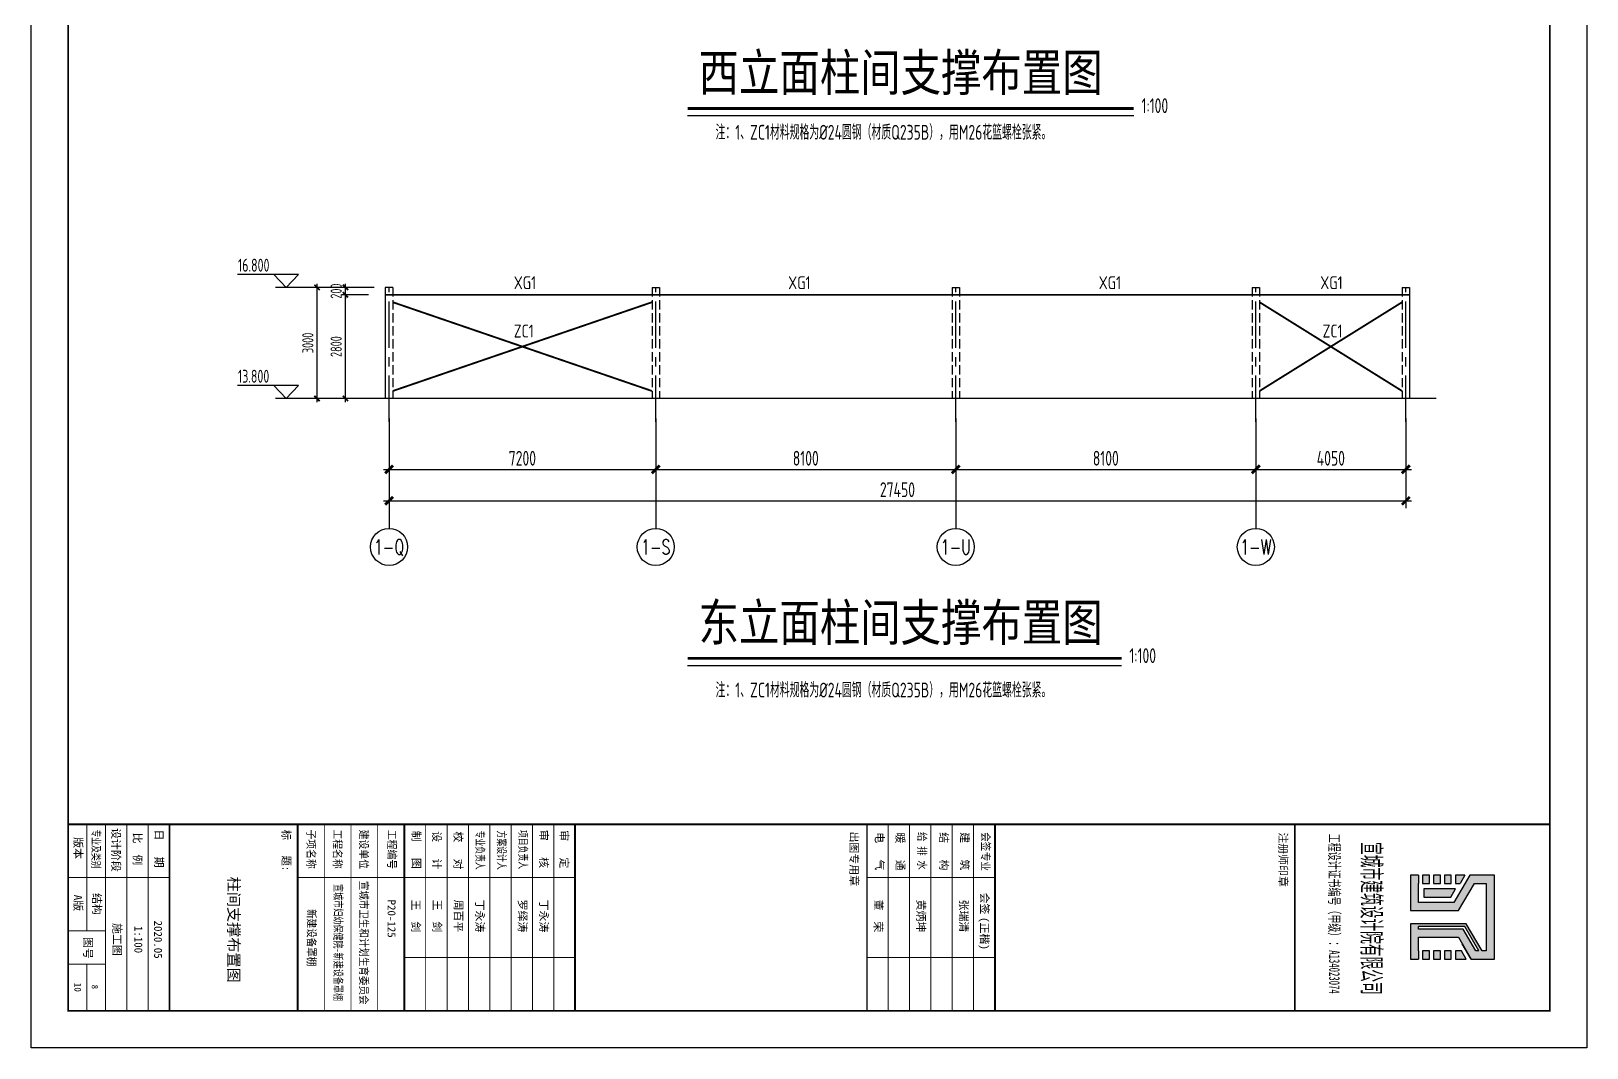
# Model space of a CAD drawing. Extents: x -321761 to 1215725, y 241863 to 438812.
# Drawn here: x 1079725 to 1121725, y 241863 to 269330 of the extents above; entities that cross this region are included whole.
import ezdxf
from ezdxf.enums import TextEntityAlignment as Align

# ---------------------------------------------------------------- set-up
doc = ezdxf.new("R2010")
doc.units = 0
doc.header["$LTSCALE"] = 1000
doc.linetypes.add('CENTER', pattern=[2, 1.25, -0.25, 0.25, -0.25])
doc.linetypes.add('DASH', pattern=[0.35, 0.25, -0.1])
doc.layers.get('0').update_dxf_attribs({"linetype": 'CONTINUOUS'})
doc.layers.get('Defpoints').update_dxf_attribs({"linetype": 'CONTINUOUS'})
for name, color, linetype in [('AXIS', 253, 'CENTER'), ('AXIS_NUM', 7, 'CONTINUOUS'), ('BORDER', 7, 'CONTINUOUS'), ('BZ_标准图框', 7, 'CONTINUOUS'), ('DIM', 3, 'CONTINUOUS'), ('DIM_SYMB', 3, 'CONTINUOUS'), ('PUB_TEXT', 7, 'CONTINUOUS'), ('TK(图框线)', 45, 'CONTINUOUS'), ('屋面支撑', 1, 'CONTINUOUS'), ('柱子', 3, 'CONTINUOUS'), ('系杆', 7, 'CONTINUOUS')]:
    doc.layers.add(name, color=color, linetype=linetype)
doc.styles.add('-宋体', font='')
doc.styles.add('HT', font='simhei.ttf')
doc.styles.add('TESSDREN', font='tssdeng.shx', dxfattribs={"width": 0.7, "height": 300, "bigfont": 'tssdchn.shx'})
doc.styles.add('TSSD_Axis', font='Complex.shx', dxfattribs={"width": 0.7, "bigfont": 'hztxt.shx'})
doc.styles.add('TSSD_Dimension', font='Tssdeng.shx', dxfattribs={"width": 0.7, "bigfont": 'hztxt.shx'})
doc.styles.add('TSSD_Rein', font='Tssdeng.shx', dxfattribs={"width": 0.7, "bigfont": 'hztxt.shx'})
doc.styles.add('宋体', font='宋体', dxfattribs={"height": 3})
doc.styles.get('-宋体').set_extended_font_data('SimSun')
doc.dimstyles.new('TSSD_100_100$0', dxfattribs={"dimtxt": 300, "dimasz": 100, "dimexe": 100, "dimexo": 300, "dimgap": 100, "dimtad": 1, "dimdec": 0, "dimzin": 0, "dimdsep": 46, "dimtxsty": 'TSSD_Dimension', "dimblk": 'ARCHTICK', "dimcen": 0, "dimdle": 100, "dimclrd": 3, "dimclre": 3, "dimclrt": 7, "dimazin": 0, "dimtfac": 1, "dimtdec": 0, "dimtix": 1, "dimtmove": 2, "dimatfit": 3, "dimldrblk": 'ARCHTICK', "dimfxl": 1, "dimtolj": 1, "dimtzin": 0, "dimarcsym": 0})

# ---------------------------------------------------------------- blocks, each defined once
blk = doc.blocks.new('23wca1')
h = blk.add_hatch(color=1)
h.paths.add_polyline_path([(1517, 32430), (-752, 32430), (-752, 31764), (-15, 31338), (-15, 30383), (-531, 30383), (-752, 30383), (-752, 30162), (206, 30162), (206, 31466), (-531, 31891), (-531, 32209), (1295, 32209), (1295, 32099), (558, 31673), (558, 30162), (1517, 30162), (1517, 30383), (1295, 30383), (927, 30383), (927, 31460), (1517, 31801)])
h.paths.add_polyline_path([(1295, 31928), (706, 31588), (706, 30383), (632, 30383), (632, 31630), (1295, 32013)], flags=16)
h = blk.add_hatch(color=1)
h.paths.add_polyline_path([(1517, 31673), (1295, 31545), (1295, 31378), (1517, 31378)])
h.paths.add_polyline_path([(1295, 31267), (1295, 31083), (1517, 31083), (1517, 31267)])
h.paths.add_polyline_path([(1295, 30973), (1295, 30788), (1517, 30788), (1517, 30973)])
h.paths.add_polyline_path([(1517, 30493), (1517, 30678), (1295, 30678), (1295, 30493)])
h.paths.add_polyline_path([(-162, 31253), (-384, 31381), (-384, 30530), (-162, 30530)])
h.paths.add_polyline_path([(-752, 31636), (-752, 31378), (-531, 31378), (-531, 31508)])
h.paths.add_polyline_path([(-752, 31267), (-752, 31083), (-531, 31083), (-531, 31267)])
h.paths.add_polyline_path([(-531, 30788), (-531, 30973), (-752, 30973), (-752, 30788)])
h.paths.add_polyline_path([(-531, 30678), (-752, 30678), (-752, 30493), (-531, 30493)])
for points in [[(927, 30383), (927, 31460), (1517, 31801), (1517, 32430), (-752, 32430), (-752, 31764), (-15, 31338), (-15, 30383), (-531, 30383)], [(-752, 30383), (-752, 30162), (206, 30162), (206, 31466), (-531, 31891), (-531, 32209), (1295, 32209), (1295, 32099), (558, 31673), (558, 30162), (1517, 30162), (1517, 30383)], [(1295, 32013), (632, 31630), (632, 30383)], [(1295, 31928), (706, 31588), (706, 30383)], [(1295, 32013), (1295, 31928)], [(-752, 31636), (-752, 31378), (-531, 31378), (-531, 31508)], [(-752, 31636), (-531, 31508)], [(1517, 31801), (1106, 31564)], [(1295, 31545), (1295, 31378), (1517, 31378), (1517, 31673)], [(1517, 31673), (1295, 31545)], [(-752, 30383), (-531, 30383)], [(706, 30383), (632, 30383)], [(1295, 30383), (927, 30383)], [(1295, 30383), (1517, 30383)]]:
    blk.add_lwpolyline(points)
for points in [[(-752, 31267), (-752, 31083), (-531, 31083), (-531, 31267)], [(-162, 31253), (-384, 31381), (-384, 30530), (-162, 30530)], [(1295, 31267), (1295, 31083), (1517, 31083), (1517, 31267)], [(-752, 30973), (-752, 30788), (-531, 30788), (-531, 30973)], [(-752, 30678), (-752, 30493), (-531, 30493), (-531, 30678)], [(1295, 30973), (1295, 30788), (1517, 30788), (1517, 30973)], [(1295, 30678), (1295, 30493), (1517, 30493), (1517, 30678)]]:
    blk.add_lwpolyline(points, close=True)
at = {"layer": 'BZ_标准图框'}
for points, const_width in [([(-2126, -6072), (-2126, 33928)], 50.4), ([(-2126, 27044), (2914, 27044)], 50.4), ([(-2126, 18948), (2914, 18948)], 50.4), ([(-686, 18948), (-686, 15492)], 25.2), ([(1474, 18948), (1474, 15492)], 25.2), ([(2914, 18372), (-2126, 18372)], 25.2), ([(2914, 17796), (-2126, 17796)], 25.2), ([(2914, 17220), (-2126, 17220)], 25.2), ([(2914, 16644), (-2126, 16644)], 25.2), ([(2914, 16068), (-2126, 16068)], 25.2), ([(2914, 15492), (-2126, 15492)], 36), ([(-2126, 7612), (2914, 7612)], 50.4), ([(-686, 124), (-686, 7612)], 25.2), ([(1474, 3003), (1474, 7612)], 25.2), ([(-2126, 7036), (2914, 7036)], 25.2), ([(-2126, 6460), (2914, 6460)], 25.2), ([(-2126, 5884), (2914, 5884)], 25.2), ([(-2126, 5308), (2914, 5308)], 25.2), ([(-2126, 4732), (2914, 4732)], 25.2), ([(-2126, 4156), (2914, 4156)], 25.2), ([(-2126, 3580), (2914, 3580)], 25.2), ([(-2126, 3580), (2914, 3580)], 25.2), ([(-2126, 3004), (2914, 3004)], 50.4), ([(-2126, 2284), (2914, 2284)], 25.2), ([(-2126, 1564), (2914, 1564)], 25.2), ([(-2126, 844), (2914, 844)], 25.2), ([(-2126, 124), (2914, 124)], 50.4), ([(-2126, -3336), (2914, -3336)], 50.4), ([(-686, -5064), (-686, -3336)], 25.2), ([(-2126, -3912), (2914, -3912)], 25.2), ([(-2126, -4488), (2914, -4488)], 25.2), ([(-2126, -5064), (2914, -5064)], 25.2), ([(-2126, -5064), (2914, -5064)], 25.2), ([(-686, -6072), (-686, -5064)], 25.2), ([(754, -6072), (754, -5064)], 25.2), ([(1654, -6072), (1654, -5064)], 25.2), ([(-2126, -5568), (754, -5568)], 25.2), ([(1654, -5568), (2914, -5568)], 25.2)]:
    blk.add_lwpolyline(points, dxfattribs=dict(at, const_width=const_width))
at = {"layer": 'BZ_标准图框', "style": 'HT', "width": 0.5}
blk.add_text('宣城市建筑设计院有限公司', height=504, dxfattribs=at).set_placement((416, 28867), align=Align.CENTER)
at = {"layer": 'BZ_标准图框', "style": 'HT'}
for s, height, width, p in [('工程设计证书编号（甲级）：A134023074', 288, 0.6, (-1869, 27969)), ('会签', 216, 0.85, (-1914, 18591)), ('专业', 216, 0.85, (-1380, 18585)), ('给 排 水', 216, 0.85, (-1918, 16870)), ('项目负责人', 216, 0.7, (-1975, 6100)), ('方案设计人', 216, 0.7, (-1956, 5522)), ('专业负责人', 216, 0.7, (-1957, 4941)), ('工程编号', 216, 0.9, (-1976, 2561)), ('建设单位', 216, 0.9, (-1981, 1802)), ('工程名称', 216, 0.9, (-1986, 1092)), ('子项名称', 216, 0.9, (-1986, 379)), ('标   题:', 216, 0.95, (-1981, -291)), ('专业及类别', 216, 0.7, (-1987, -5426))]:
    blk.add_text(s, height=height, dxfattribs=dict(at, width=width)).set_placement(p)
for s, p in [('注册师印章', (-1907, 26620)), ('会签', (-281, 18563)), ('(正楷)', (382, 18556)), ('建   筑', (-1914, 18024)), ('结   构', (-1911, 17458)), ('暖   通', (-1905, 16282)), ('电   气', (-1912, 15724)), ('出图专用章', (-1931, 15037)), ('审   定', (-1967, 7210)), ('审   核', (-1976, 6659)), ('校   对', (-1934, 4349)), ('设   计', (-1938, 3771)), ('制   图', (-1954, 3218)), ('日   期', (-1984, -3728)), ('比  例', (-1903, -4311)), ('设计阶段', (-2024, -4889)), ('图号', (920, -5644)), ('版本 ', (-1778, -5911))]:
    blk.add_text(s, height=216, dxfattribs=at).set_placement(p)
at = {"layer": 'TK(图框线)', "style": 'HT'}
for s, p in [('张瑞清', (-92, 17997)), ('黄炳坤', (-92, 16845)), ('董  荣', (-92, 15693)), ('丁永涛', (-92, 6661)), ('罗绎涛', (-92, 6085)), ('丁永涛', (-92, 4933)), ('周百平', (-92, 4357)), ('王  剑', (-92, 3781)), ('王  剑', (-92, 3205)), ('P20-125', (-92, 2553)), ('2020.05', (475, -3751)), ('1:100', (619, -4283)), ('施工图', (541, -4857)), ('A版', (-222, -5912))]:
    blk.add_text(s, height=216, dxfattribs=at).set_placement(p)
for s, width, p in [('宣城市卫生和计划生育委员会', 0.85, (-599, 1803)), ('宣城市妇幼保健院-新建设备罩棚', 0.72, (-512, 1110)), ('新建设备罩棚', 0.85, (165, 390))]:
    blk.add_text(s, height=216, dxfattribs=dict(at, width=width)).set_placement(p)
at = {"layer": 'TK(图框线)', "style": '-宋体'}
blk.add_text('10', height=180, dxfattribs=at).set_placement((2278, -5902), align=Align.CENTER)
blk = doc.blocks.new('ts_axno')
at = {"color": 0, "linetype": 'ByBlock', "lineweight": -2}
blk.add_circle((0, 0), 0.5, dxfattribs=at)
at = {"color": 0, "linetype": 'ByBlock', "lineweight": -2, "style": 'TSSD_Axis', "width": 0.7}
blk.add_attdef('A', text='', height=0.6, dxfattribs=at).set_placement((0, 0), align=Align.MIDDLE_CENTER)
blk = doc.blocks.new('_ArchTick')
at = {"color": 0, "linetype": 'ByBlock', "const_width": 0.5}
blk.add_lwpolyline([(-0.71, -0.71), (0.71, 0.71)], dxfattribs=at)
blk = doc.blocks.new('*D632')
at = {"layer": 'Defpoints', "color": 0}
for p in [(1089388, 259263), (1096588, 259263), (1096588, 257491)]:
    blk.add_point(p, dxfattribs=at)
at = {"layer": 'DIM', "color": 3, "lineweight": -2}
for p, q in [((1089388, 258863), (1089388, 257291)), ((1096588, 258863), (1096588, 257291)), ((1089238, 257491), (1096738, 257491))]:
    blk.add_line(p, q, dxfattribs=at)
at = {"layer": 'DIM', "color": 3, "lineweight": -2, "xscale": 150, "yscale": 150, "zscale": 150, "rotation": 180}
blk.add_blockref('_ArchTick', (1089388, 257491), dxfattribs=at)
at = {"layer": 'DIM', "color": 3, "lineweight": -2, "xscale": 150, "yscale": 150, "zscale": 150}
blk.add_blockref('_ArchTick', (1096588, 257491), dxfattribs=at)
at = {"layer": 'DIM', "color": 7, "insert": (1092988, 257791), "char_height": 400, "attachment_point": 5, "style": 'TSSD_Dimension'}
blk.add_mtext('\\A1;7200', dxfattribs=at)
blk = doc.blocks.new('*D633')
at = {"layer": 'Defpoints', "color": 0}
for p in [(1096588, 259263), (1104688, 259263), (1104688, 257491)]:
    blk.add_point(p, dxfattribs=at)
at = {"layer": 'DIM', "color": 3, "lineweight": -2}
for p, q in [((1096588, 258863), (1096588, 257291)), ((1104688, 258863), (1104688, 257291)), ((1096438, 257491), (1104838, 257491))]:
    blk.add_line(p, q, dxfattribs=at)
at = {"layer": 'DIM', "color": 3, "lineweight": -2, "xscale": 150, "yscale": 150, "zscale": 150, "rotation": 180}
blk.add_blockref('_ArchTick', (1096588, 257491), dxfattribs=at)
at = {"layer": 'DIM', "color": 3, "lineweight": -2, "xscale": 150, "yscale": 150, "zscale": 150}
blk.add_blockref('_ArchTick', (1104688, 257491), dxfattribs=at)
at = {"layer": 'DIM', "color": 7, "insert": (1100638, 257791), "char_height": 400, "attachment_point": 5, "style": 'TSSD_Dimension'}
blk.add_mtext('\\A1;8100', dxfattribs=at)
blk = doc.blocks.new('*D634')
at = {"layer": 'Defpoints', "color": 0}
for p in [(1104688, 259263), (1112788, 259263), (1112788, 257491)]:
    blk.add_point(p, dxfattribs=at)
at = {"layer": 'DIM', "color": 3, "lineweight": -2}
for p, q in [((1104688, 258863), (1104688, 257291)), ((1112788, 258863), (1112788, 257291)), ((1104538, 257491), (1112938, 257491))]:
    blk.add_line(p, q, dxfattribs=at)
at = {"layer": 'DIM', "color": 3, "lineweight": -2, "xscale": 150, "yscale": 150, "zscale": 150, "rotation": 180}
blk.add_blockref('_ArchTick', (1104688, 257491), dxfattribs=at)
at = {"layer": 'DIM', "color": 3, "lineweight": -2, "xscale": 150, "yscale": 150, "zscale": 150}
blk.add_blockref('_ArchTick', (1112788, 257491), dxfattribs=at)
at = {"layer": 'DIM', "color": 7, "insert": (1108738, 257791), "char_height": 400, "attachment_point": 5, "style": 'TSSD_Dimension'}
blk.add_mtext('\\A1;8100', dxfattribs=at)
blk = doc.blocks.new('*D635')
at = {"layer": 'Defpoints', "color": 0}
for p in [(1112788, 259263), (1116838, 259263), (1116838, 257491)]:
    blk.add_point(p, dxfattribs=at)
at = {"layer": 'DIM', "color": 3, "lineweight": -2}
for p, q in [((1112788, 258863), (1112788, 257291)), ((1116838, 258863), (1116838, 257291)), ((1112638, 257491), (1116988, 257491))]:
    blk.add_line(p, q, dxfattribs=at)
at = {"layer": 'DIM', "color": 3, "lineweight": -2, "xscale": 150, "yscale": 150, "zscale": 150, "rotation": 180}
blk.add_blockref('_ArchTick', (1112788, 257491), dxfattribs=at)
at = {"layer": 'DIM', "color": 3, "lineweight": -2, "xscale": 150, "yscale": 150, "zscale": 150}
blk.add_blockref('_ArchTick', (1116838, 257491), dxfattribs=at)
at = {"layer": 'DIM', "color": 7, "insert": (1114813, 257791), "char_height": 400, "attachment_point": 5, "style": 'TSSD_Dimension'}
blk.add_mtext('\\A1;4050', dxfattribs=at)
blk = doc.blocks.new('*D636')
at = {"layer": 'Defpoints', "color": 0}
for p in [(1089388, 259115), (1116838, 258963), (1116838, 256642)]:
    blk.add_point(p, dxfattribs=at)
at = {"layer": 'DIM', "color": 3, "lineweight": -2}
for p, q in [((1089388, 258715), (1089388, 256442)), ((1116838, 258563), (1116838, 256442)), ((1089238, 256642), (1116988, 256642))]:
    blk.add_line(p, q, dxfattribs=at)
at = {"layer": 'DIM', "color": 3, "lineweight": -2, "xscale": 150, "yscale": 150, "zscale": 150, "rotation": 180}
blk.add_blockref('_ArchTick', (1089388, 256642), dxfattribs=at)
at = {"layer": 'DIM', "color": 3, "lineweight": -2, "xscale": 150, "yscale": 150, "zscale": 150}
blk.add_blockref('_ArchTick', (1116838, 256642), dxfattribs=at)
at = {"layer": 'DIM', "color": 7, "insert": (1103113, 256942), "char_height": 400, "attachment_point": 5, "style": 'TSSD_Dimension'}
blk.add_mtext('\\A1;27450', dxfattribs=at)
blk = doc.blocks.new('*D637')
at = {"layer": 'Defpoints', "color": 0}
for p in [(1088211, 262207), (1089136, 262207), (1089136, 259407)]:
    blk.add_point(p, dxfattribs=at)
at = {"layer": 'DIM', "color": 3, "lineweight": -2}
for p, q in [((1088836, 262207), (1088111, 262207)), ((1088211, 259307), (1088211, 262307)), ((1088836, 259407), (1088111, 259407))]:
    blk.add_line(p, q, dxfattribs=at)
at = {"layer": 'DIM', "color": 3, "lineweight": -2, "xscale": 100, "yscale": 100, "zscale": 100}
for p, rotation in [((1088211, 262207), 90), ((1088211, 259407), 270)]:
    blk.add_blockref('_ArchTick', p, dxfattribs=dict(at, rotation=rotation))
at = {"layer": 'DIM', "color": 7, "insert": (1087961, 260807), "char_height": 300, "attachment_point": 5, "rotation": 90, "style": 'TSSD_Dimension'}
blk.add_mtext('\\A1;2800', dxfattribs=at)
blk = doc.blocks.new('*D638')
at = {"layer": 'Defpoints', "color": 0}
for p in [(1088211, 262407), (1089136, 262407), (1089136, 262207)]:
    blk.add_point(p, dxfattribs=at)
at = {"layer": 'DIM', "color": 3, "lineweight": -2}
for p, q in [((1088211, 262407), (1088211, 262507)), ((1088836, 262407), (1088111, 262407)), ((1088836, 262207), (1088111, 262207)), ((1088211, 262207), (1088211, 262407)), ((1088211, 262207), (1088211, 262107))]:
    blk.add_line(p, q, dxfattribs=at)
at = {"layer": 'DIM', "color": 3, "lineweight": -2, "xscale": 100, "yscale": 100, "zscale": 100}
for p, rotation in [((1088211, 262407), 270), ((1088211, 262207), 90)]:
    blk.add_blockref('_ArchTick', p, dxfattribs=dict(at, rotation=rotation))
at = {"layer": 'DIM', "color": 7, "insert": (1087961, 262307), "char_height": 300, "attachment_point": 5, "rotation": 90, "style": 'TSSD_Dimension'}
blk.add_mtext('\\A1;200', dxfattribs=at)
blk = doc.blocks.new('*D639')
at = {"layer": 'Defpoints', "color": 0}
for p in [(1087445, 262407), (1089288, 262407), (1089288, 259407)]:
    blk.add_point(p, dxfattribs=at)
at = {"layer": 'DIM', "color": 3, "lineweight": -2}
for p, q in [((1087445, 259307), (1087445, 262507)), ((1088988, 262407), (1087345, 262407)), ((1088988, 259407), (1087345, 259407))]:
    blk.add_line(p, q, dxfattribs=at)
at = {"layer": 'DIM', "color": 3, "lineweight": -2, "xscale": 100, "yscale": 100, "zscale": 100}
for p, rotation in [((1087445, 262407), 90), ((1087445, 259407), 270)]:
    blk.add_blockref('_ArchTick', p, dxfattribs=dict(at, rotation=rotation))
at = {"layer": 'DIM', "color": 7, "insert": (1087195, 260907), "char_height": 300, "attachment_point": 5, "rotation": 90, "style": 'TSSD_Dimension'}
blk.add_mtext('\\A1;3000', dxfattribs=at)

msp = doc.modelspace()

# ---------------------------------------------------------------- linework, layer by layer
for points, const_width in [([(1089287.9, 262207.5), (1116937.9, 262207.5)], 50), ([(1088043.4, 259407.5), (1117656.9, 259407.5)], 40)]:
    msp.add_lwpolyline(points, dxfattribs=dict(const_width=const_width))
at = {"color": 75, "linetype": 'DASH', "const_width": 50}
for points in [[(1089487.9, 259607.5), (1096487.9, 262007.5)], [(1096487.9, 259607.5), (1089487.9, 262007.5)], [(1112887.9, 259607.5), (1116737.9, 262007.5)], [(1116737.9, 259607.5), (1112887.9, 262007.5)]]:
    msp.add_lwpolyline(points, dxfattribs=at)
at = {"layer": 'AXIS'}
for p, q in [((1089387.9, 258774), (1089387.9, 262407.5)), ((1096587.9, 258774), (1096587.9, 262407.5)), ((1104687.9, 258774), (1104687.9, 262407.5)), ((1112787.9, 258774), (1112787.9, 262407.5)), ((1116837.9, 258774), (1116837.9, 262407.5))]:
    msp.add_line(p, q, dxfattribs=at)
at = {"layer": 'AXIS', "color": 3, "linetype": 'ByBlock'}
for p, q in [((1089387.9, 258099.3), (1089387.9, 255894.9)), ((1096587.9, 258099.3), (1096587.9, 255894.9)), ((1104687.9, 258099.3), (1104687.9, 255894.9)), ((1112787.9, 258099.3), (1112787.9, 255894.9))]:
    msp.add_line(p, q, dxfattribs=at)
at = {"layer": 'BORDER'}
msp.add_lwpolyline([(1079725.4, 241862.6), (1079725.4, 301262.6), (1121725.4, 301262.6), (1121725.4, 241862.6)], close=True, dxfattribs=at)
at = {"layer": 'BORDER', "const_width": 50}
msp.add_lwpolyline([(1080725.4, 242862.6), (1080725.4, 298762.6), (1120725.4, 298762.6), (1120725.4, 242862.6)], close=True, dxfattribs=at)
at = {"layer": 'DIM_SYMB', "const_width": 80}
for points in [[(1097445.9, 267242.8), (1109493.3, 267242.8)], [(1097445.9, 252386.5), (1109165.5, 252386.5)]]:
    msp.add_lwpolyline(points, dxfattribs=at)
at = {"layer": 'DIM_SYMB'}
for points in [[(1097445.9, 267047.9), (1109493.3, 267047.9)], [(1097445.9, 252191.6), (1109165.5, 252191.6)]]:
    msp.add_lwpolyline(points, dxfattribs=at)
at = {"layer": '屋面支撑', "color": 3}
for p, q in [((1086945.4, 262756.3), (1085301.4, 262756.3)), ((1086278.3, 262756.3), (1086611.8, 262407.5)), ((1086945.4, 262756.3), (1086611.8, 262407.5)), ((1087385.4, 262407.5), (1086324, 262407.5)), ((1086945.4, 259756.3), (1085301.4, 259756.3)), ((1086278.3, 259756.3), (1086611.8, 259407.5)), ((1086945.4, 259756.3), (1086611.8, 259407.5)), ((1087385.4, 259407.5), (1086324, 259407.5))]:
    msp.add_line(p, q, dxfattribs=at)
at = {"layer": '柱子'}
for p, q in [((1089287.9, 262407.5), (1089287.9, 259407.5)), ((1089487.9, 262407.5), (1089287.9, 262407.5)), ((1096487.9, 262407.5), (1096687.9, 262407.5)), ((1104587.9, 262407.5), (1104787.9, 262407.5)), ((1112687.9, 262407.5), (1112887.9, 262407.5)), ((1116737.9, 262407.5), (1116937.9, 262407.5)), ((1116937.9, 262407.5), (1116937.9, 259407.5))]:
    msp.add_line(p, q, dxfattribs=at)
at = {"layer": '柱子', "linetype": 'DASH'}
for p, q in [((1089487.9, 262407.5), (1089487.9, 259407.5)), ((1096487.9, 262407.5), (1096487.9, 259407.5)), ((1096687.9, 262407.5), (1096687.9, 259407.5)), ((1104587.9, 262407.5), (1104587.9, 259407.5)), ((1104787.9, 262407.5), (1104787.9, 259407.5)), ((1112687.9, 262407.5), (1112687.9, 259407.5)), ((1112887.9, 262407.5), (1112887.9, 259407.5)), ((1116737.9, 262407.5), (1116737.9, 259407.5))]:
    msp.add_line(p, q, dxfattribs=at)

# ---------------------------------------------------------------- block references
at = {"rotation": 270}
msp.add_blockref('23wca1', (1086797.7, 245776.6), dxfattribs=at)
at = {"layer": 'AXIS_NUM'}
ref = msp.add_blockref('ts_axno', (1089387.9, 255394.9), dxfattribs=dict(at, xscale=1000, yscale=1000, zscale=1000))
ref.add_attrib('8', '1-Q', dxfattribs={"height": 400, "style": 'TSSD_Axis', "width": 0.7}).set_placement((1089387.9, 255394.9), align=Align.MIDDLE_CENTER)
ref = msp.add_blockref('ts_axno', (1096587.9, 255394.9), dxfattribs=dict(at, xscale=1000, yscale=1000, zscale=1000))
ref.add_attrib('8', '1-S', dxfattribs={"height": 400, "style": 'TSSD_Axis', "width": 0.7}).set_placement((1096587.9, 255394.9), align=Align.MIDDLE_CENTER)
ref = msp.add_blockref('ts_axno', (1104687.9, 255394.9), dxfattribs=dict(at, xscale=1000, yscale=1000, zscale=1000))
ref.add_attrib('8', '1-U', dxfattribs={"height": 400, "style": 'TSSD_Axis', "width": 0.7}).set_placement((1104687.9, 255394.9), align=Align.MIDDLE_CENTER)
ref = msp.add_blockref('ts_axno', (1112787.9, 255394.9), dxfattribs=dict(at, xscale=1000, yscale=1000, zscale=1000))
ref.add_attrib('8', '1-W', dxfattribs={"height": 400, "style": 'TSSD_Axis', "width": 0.7}).set_placement((1112787.9, 255394.9), align=Align.MIDDLE_CENTER)

# ---------------------------------------------------------------- texts
at = {"layer": 'PUB_TEXT'}
for s, height, style, width, p in [('西立面柱间支撑布置图', 1000, '宋体', 0.8, (1097742.3, 267712.4)), ('1:100', 400, 'TESSDREN', 0.7, (1109701.7, 267115.5)), ('注：1、ZC1材料规格为%%C24圆钢（材质Q235B），用M26花篮螺栓张紧。', 400, 'TESSDREN', 0.7, (1098202.5, 266397.3)), ('东立面柱间支撑布置图', 1000, '宋体', 0.8, (1097742.3, 252856.1)), ('1:100', 400, 'TESSDREN', 0.7, (1109373.9, 252259.2)), ('注：1、ZC1材料规格为%%C24圆钢（材质Q235B），用M26花篮螺栓张紧。', 400, 'TESSDREN', 0.7, (1098202.5, 251329.6))]:
    msp.add_text(s, height=height, dxfattribs=dict(at, style=style, width=width)).set_placement(p)
at = {"layer": 'TK(图框线)', "style": 'HT'}
for s, height, p in [('柱间支撑布置图', 300, (1085047.5, 246487.5)), ('结构', 216, (1081389.9, 246046.2))]:
    msp.add_text(s, height=height, rotation=270, dxfattribs=at).set_placement(p)
at = {"layer": 'TK(图框线)', "style": '-宋体'}
msp.add_text('8', height=172.8, rotation=270, dxfattribs=at).set_placement((1081360.6, 243510.9), align=Align.CENTER)
at = {"layer": '屋面支撑', "color": 0, "style": 'TESSDREN', "width": 0.7}
for s, p in [('16.800', (1085308.2, 262831.3, 708.9)), ('13.800', (1085308.2, 259831.3, 708.9))]:
    msp.add_text(s, height=350, dxfattribs=at).set_placement(p)
at = {"layer": '系杆', "color": 3, "style": 'TSSD_Rein', "width": 0.8}
for p in [(1092755.7, 262358.2), (1100165.7, 262358.2), (1108547.9, 262358.2), (1114529.6, 262358.2)]:
    msp.add_text('XG1', height=350, dxfattribs=at).set_placement(p)
at = {"layer": '系杆', "color": 6, "style": 'TSSD_Rein', "width": 0.8}
for p in [(1092755.7, 261052.6), (1114590.9, 261052.6)]:
    msp.add_text('ZC1', height=350, dxfattribs=at).set_placement(p)

# ---------------------------------------------------------------- dimensions: what is measured, and where the dimension line sits
at = {"layer": 'DIM'}
for base, p1, p2, picture, middle in [((1087444.7, 262407.5), (1089287.9, 259407.5), (1089287.9, 262407.5), '*D639', (1087194.7, 260907.5)), ((1088210.7, 262407.5), (1089135.5, 262207.5), (1089135.5, 262407.5), '*D638', (1087960.7, 262307.5)), ((1088210.7, 262207.5), (1089135.5, 259407.5), (1089135.5, 262207.5), '*D637', (1087960.7, 260807.5))]:
    dim = msp.add_linear_dim(base=base, p1=p1, p2=p2, angle=90, dimstyle='TSSD_100_100$0', dxfattribs=at)
    dim.commit()
    dim.dimension.update_dxf_attribs({"geometry": picture, "text_midpoint": middle})
for base, p1, p2, picture, middle in [((1096587.9, 257491.4), (1089387.9, 259262.8), (1096587.9, 259262.8), '*D632', (1092987.9, 257791.4)), ((1104687.9, 257491.4), (1096587.9, 259262.8), (1104687.9, 259262.8), '*D633', (1100637.9, 257791.4)), ((1112787.9, 257491.4), (1104687.9, 259262.8), (1112787.9, 259262.8), '*D634', (1108737.9, 257791.4)), ((1116837.9, 257491.4), (1112787.9, 259262.8), (1116837.9, 259262.8), '*D635', (1114812.9, 257791.4)), ((1116837.9, 256641.9), (1089387.9, 259115.2), (1116837.9, 258962.8), '*D636', (1103112.9, 256941.9))]:
    dim = msp.add_linear_dim(base=base, p1=p1, p2=p2, dimstyle='TSSD_100_100$0', override={"dimtxt": 400, "dimasz": 150, "dimexe": 200, "dimexo": 400, "dimdle": 150}, dxfattribs=at)
    dim.commit()
    dim.dimension.update_dxf_attribs({"geometry": picture, "text_midpoint": middle})

doc.saveas('drawing.dxf')
